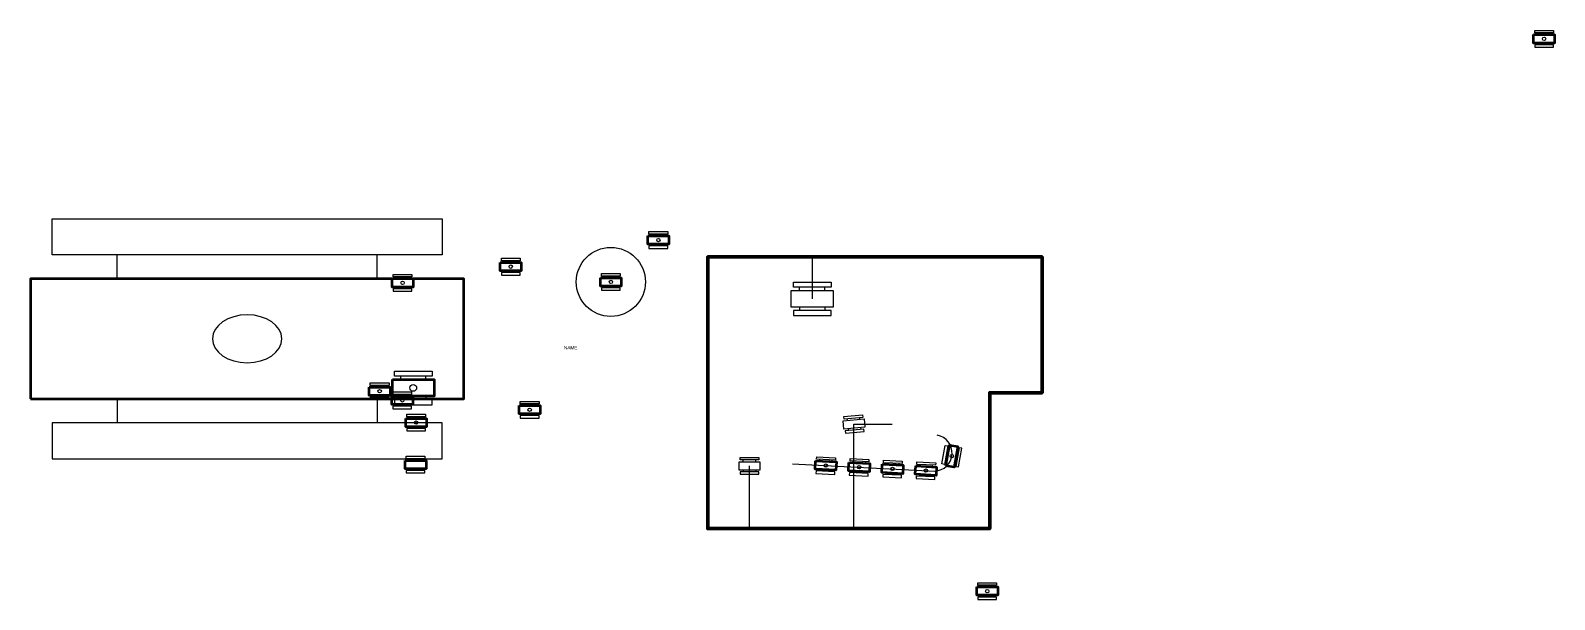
# Model space of a CAD drawing. Header units: millimetres. Extents: x 528 to 4176, y 1280 to 2642.
import ezdxf

# ---------------------------------------------------------------- set-up
doc = ezdxf.new("R2010")
doc.units = ezdxf.units.MM
doc.layers.add('Body', color=1, linetype='Continuous', lineweight=50)
doc.layers.add('Border', color=5, linetype='Continuous', lineweight=70)
doc.layers.add('Path', color=110, linetype='Continuous')
doc.styles.get("Standard").update_dxf_attribs({"font": 'arial.ttf'})

# ---------------------------------------------------------------- blocks, each defined once
blk = doc.blocks.new('Mobile Robot')
for p, q in [((-15, 10), (-15, 14)), ((15, 10), (15, 14)), ((-15, -10), (-15, -14)), ((15, -10), (15, -14))]:
    blk.add_line(p, q)
for points in [[(-22.5, 20), (22.5, 20), (22.5, 14), (-22.5, 14)], [(-22.5, -20), (22.5, -20), (22.5, -14), (-22.5, -14)]]:
    blk.add_lwpolyline(points, close=True)
blk.add_circle((0, 0), 4)
at = {"layer": 'Body'}
blk.add_lwpolyline([(-25, 10), (25, 10), (25, -10), (-25, -10)], close=True, dxfattribs=at)
blk = doc.blocks.new('Mob')
blk.add_blockref('Mobile Robot', (0, 0))
blk = doc.blocks.new('hsagdha')
blk.add_blockref('Mobile Robot', (0, 0))
for tag, p, height, flags in [('LENGTH', (-20.4, 32.5), 8, 1), ('ROBBY', (-27.6, -36.9), 12, 2)]:
    blk.add_attdef(tag, p, '', height=height, dxfattribs=dict(flags=flags))
at = {"flags": 1}
blk.add_attdef('WIDTH', (38.6, -13.6), '', height=8, rotation=80, dxfattribs=at)
blk = doc.blocks.new('aaa')
blk.add_blockref('hsagdha', (0, 0))
at = {"flags": 2}
blk.add_attdef('ENTER', (-12.7, -50.2), '', height=8, dxfattribs=at)

msp = doc.modelspace()

# ---------------------------------------------------------------- linework, layer by layer
for p, q in [((2399.1, 2100.4), (2399.1, 2000.4)), ((2369.1, 2020.4), (2369.1, 2028.4)), ((2429.1, 2020.4), (2429.1, 2028.4)), ((2369.1, 1980.4), (2369.1, 1972.4)), ((2429.1, 1980.4), (2429.1, 1972.4)), ((2513.2, 1711.7), (2512.8, 1715.7)), ((2483.3, 1709.1), (2483, 1713.1)), ((2485, 1689.2), (2485.4, 1685.2)), ((2499.1, 1450.4), (2499.1, 1700.4)), ((2499.1, 1700.4), (2590.4, 1700.4)), ((2514.9, 1691.8), (2515.3, 1687.8)), ((1434.8, 1613.4), (1434.8, 1617.4)), ((1464.8, 1613.4), (1464.8, 1617.4)), ((2234.1, 1610.4), (2234.1, 1614.4)), ((2264.1, 1610.4), (2264.1, 1614.4)), ((1434.8, 1593.4), (1434.8, 1589.4)), ((1464.8, 1593.4), (1464.8, 1589.4)), ((2234.1, 1590.4), (2234.1, 1586.4)), ((2249.1, 1450.4), (2249.1, 1600.4)), ((2264.1, 1590.4), (2264.1, 1586.4)), ((2149.1, 1450.4), (2249.1, 1450.4)), ((2149.1, 1450.4), (2499.1, 1450.4))]:
    msp.add_line(p, q)
for points in [[(2349.1, 2020.4), (2449.1, 2020.4), (2449.1, 1980.4), (2349.1, 1980.4)], [(2354.1, 2040.4), (2444.1, 2040.4), (2444.1, 2028.4), (2354.1, 2028.4)], [(2354.1, 1960.4), (2444.1, 1960.4), (2444.1, 1972.4), (2354.1, 1972.4)], [(2475, 1718.4), (2519.8, 1722.3), (2520.3, 1716.3), (2475.5, 1712.4)], [(2473.3, 1708.2), (2523.2, 1712.6), (2524.9, 1692.7), (2475.1, 1688.3)], [(2478.4, 1678.6), (2523.3, 1682.5), (2522.8, 1688.4), (2477.9, 1684.5)], [(1427.3, 1623.4), (1472.3, 1623.4), (1472.3, 1617.4), (1427.3, 1617.4)], [(2224.1, 1610.4), (2274.1, 1610.4), (2274.1, 1590.4), (2224.1, 1590.4)], [(2226.6, 1620.4), (2271.6, 1620.4), (2271.6, 1614.4), (2226.6, 1614.4)], [(1427.3, 1583.4), (1472.3, 1583.4), (1472.3, 1589.4), (1427.3, 1589.4)], [(2226.6, 1580.4), (2271.6, 1580.4), (2271.6, 1586.4), (2226.6, 1586.4)]]:
    msp.add_lwpolyline(points, close=True)
msp.add_circle((1917.2, 2040.6), 82.7)
at = {"layer": 'Body'}
msp.add_lwpolyline([(1424.8, 1613.4), (1474.8, 1613.4), (1474.8, 1593.4), (1424.8, 1593.4)], close=True, dxfattribs=at)
at = {"layer": 'Border'}
msp.add_lwpolyline([(2149.1, 2100.4), (2149.1, 1450.4), (2824.1, 1450.4), (2824.1, 1775.4), (2949.1, 1775.4), (2949.1, 2100.4), (2149.1, 2100.4), (2399.1, 2100.4)], close=True, dxfattribs=at)
at = {"layer": 'Path'}
msp.add_lwpolyline([(2351.6, 1605), (2692.2, 1587.9, 0.898818), (2698.3, 1673.8)], format="xyb", dxfattribs=at)

# ---------------------------------------------------------------- block references
for name, p in [('Mob', (4150.7, 2622.4)), ('aaa', (2031, 2140.9)), ('hsagdha', (1677.7, 2077.1)), ('Mobile Robot', (1418.7, 2038.4)), ('aaa', (1917.2, 2040.6)), ('Mobile Robot', (1363.9, 1778.9)), ('Mobile Robot', (1417.9, 1757.2)), ('Mobile Robot', (1722.9, 1734.5)), ('Mobile Robot', (1451.2, 1703.8)), ('Mobile Robot', (2818, 1300.5))]:
    msp.add_blockref(name, p)
for p, xscale, yscale, zscale in [((1046.8, 1904.4), 20.7454314472925, -14.35240781318862, 20.7454314472925), ((1444.3, 1786.8), 2, 2, 2)]:
    msp.add_blockref('Mobile Robot', p, dxfattribs=dict(xscale=xscale, yscale=yscale, zscale=zscale))
for p, rotation in [((2733.3, 1623.7), 80.06763415597776), ((2431.5, 1601), 357.1302689455925), ((2511.4, 1597), 357.1302689455925), ((2591.3, 1592.9), 357.1302689455925), ((2671.2, 1588.9), 357.1302689455925)]:
    msp.add_blockref('Mobile Robot', p, dxfattribs=dict(rotation=rotation))

# ---------------------------------------------------------------- texts
at = {"flags": 2}
msp.add_attdef('NAME', (1804.9, 1879.3), '', height=8, dxfattribs=at)

doc.saveas('drawing.dxf')
